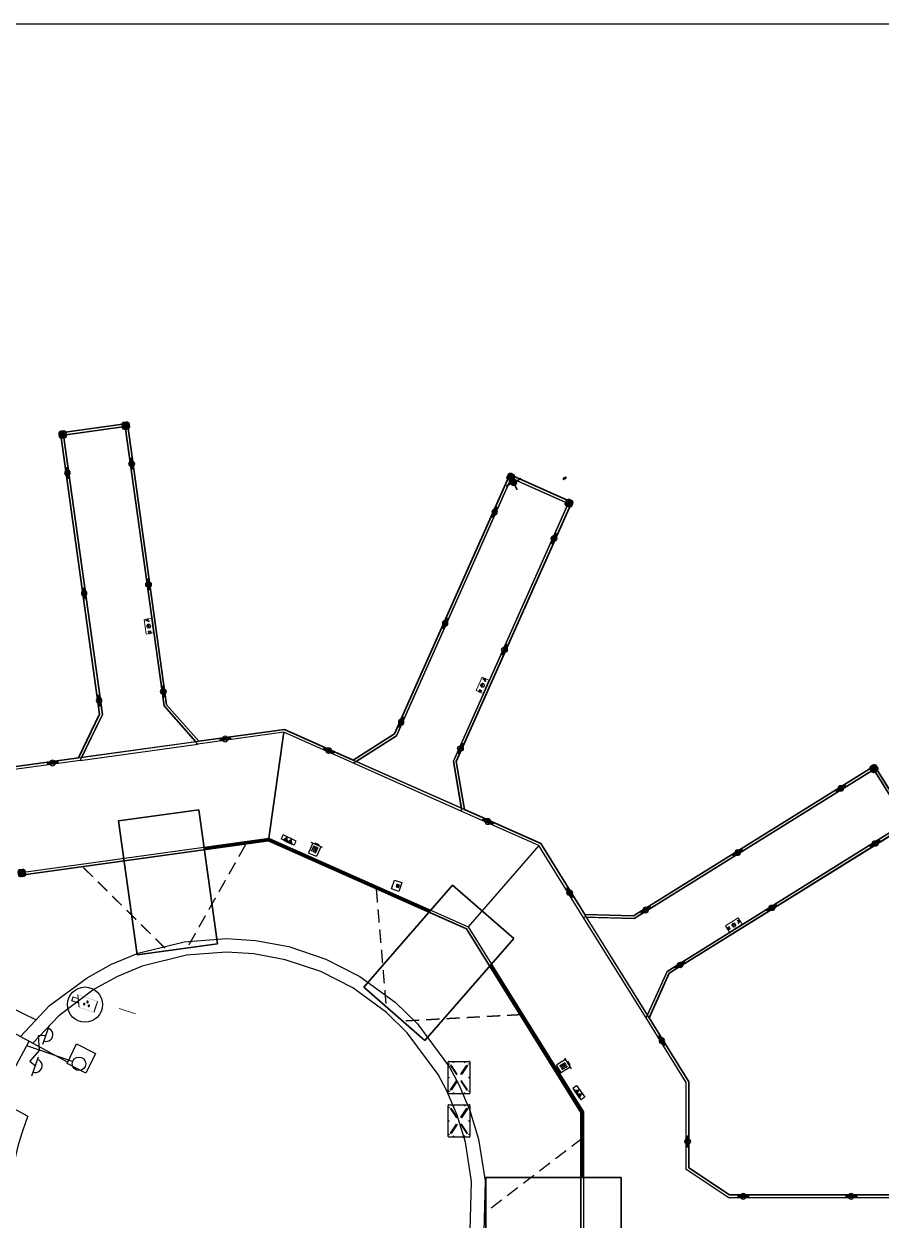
# Model space of a CAD drawing. Extents: x -89702 to 926017, y -610001 to -56924.
# Drawn here: x 304356 to 336052, y -101149 to -56924 of the extents above; entities that cross this region are included whole.
import ezdxf

# ---------------------------------------------------------------- set-up
doc = ezdxf.new("R2010")
doc.units = 0
doc.header["$LTSCALE"] = 10
doc.header["$MEASUREMENT"] = 0
doc.linetypes.add('ACAD_ISO03W100', pattern=[30, 12, -18])
doc.linetypes.add('CENTER', pattern=[2, 1.25, -0.25, 0.25, -0.25])
for name, color, linetype in [('BJ02', 2, 'Continuous'), ('BJ03', 3, 'Continuous'), ('BJ06', 5, 'Continuous'), ('C00-00-00', 7, 'Continuous'), ('L-构造线', 6, 'Continuous'), ('W-FLOAT_BOWL浮筒', 253, 'Continuous'), ('码头', 7, 'Continuous')]:
    doc.layers.add(name, color=color, linetype=linetype)
for name, color, linetype, lineweight in [('护舷', 40, 'Continuous', 15), ('护角', 8, 'Continuous', 9), ('文字标注', 7, 'Continuous', 18)]:
    doc.layers.add(name, color=color, linetype=linetype, lineweight=lineweight)
doc.linetypes.add('245', pattern='A,1e-05,-0.05,[133,bjxx.shx,S=0.05,R=0,X=-0.05,Y=0],-0.05,0.45,[135,bjxx.shx,S=0.05,R=0,X=0,Y=0],0.45', length=1.00001)
doc.linetypes.add('60003', pattern='A,1e-05,[136,bjxx.shx,S=0.075,R=0,X=-1e-05,Y=0],0.15', length=0.15001)

# ---------------------------------------------------------------- blocks, each defined once
blk = doc.blocks.new('35213')
for p, q in [((0, 0.5), (0, 4)), ((-1.98, 3), (-0.49, 3)), ((-0.99, 3.5), (-1.19, 3)), ((0, 3.1), (-0.99, 3.5)), ((0, 3.1), (1, 3.5)), ((0.5, 3), (2, 3)), ((1, 3.5), (1.2, 3))]:
    blk.add_line(p, q)
blk.add_circle((0, 0), 0.5)
for centre in [(-1.19, 3), (1.25, 3)]:
    blk.add_arc(centre, 0.5, 179, 0)
blk = doc.blocks.new('A$C73584264')
at = {"color": 1}
for p, q in [((0, 102), (398, 144)), ((0, 102), (4, 62)), ((2, 82), (400, 124)), ((4, 62), (402, 104)), ((398, 144), (402, 104))]:
    blk.add_line(p, q, dxfattribs=at)
blk.add_circle((201, 103), 103, dxfattribs=at)
blk = doc.blocks.new('A$C6B315A5C')
at = {"layer": 'C00-00-00'}
h = blk.add_hatch(color=256, dxfattribs=at)
h.dxf.hatch_style = 2
h.paths.add_polyline_path([(0, 0), (13, 15), (0, 288)])
h = blk.add_hatch(color=256, dxfattribs=at)
h.dxf.hatch_style = 2
h.paths.add_polyline_path([(13, 15), (0, 288), (13, 275)])
h = blk.add_hatch(color=256, dxfattribs=at)
h.dxf.hatch_style = 2
h.paths.add_polyline_path([(0, 288), (13, 275), (552, 288)])
h = blk.add_hatch(color=256, dxfattribs=at)
h.dxf.hatch_style = 2
h.paths.add_polyline_path([(561, 0), (546, 15), (0, 0)])
h = blk.add_hatch(color=256, dxfattribs=at)
h.dxf.hatch_style = 2
h.paths.add_polyline_path([(546, 15), (0, 0), (13, 15)])
h = blk.add_hatch(color=256, dxfattribs=at)
h.dxf.hatch_style = 2
h.paths.add_polyline_path([(13, 275), (552, 288), (552, 275)])
h = blk.add_hatch(color=256, dxfattribs=at)
h.dxf.hatch_style = 2
h.paths.add_polyline_path([(337, 133), (222, 144), (339, 144)])
h = blk.add_hatch(color=256, dxfattribs=at)
h.dxf.hatch_style = 2
h.paths.add_polyline_path([(337, 133), (222, 133), (222, 144)])
h = blk.add_hatch(color=256, dxfattribs=at)
h.dxf.hatch_style = 2
h.paths.add_polyline_path([(334, 123), (222, 133), (337, 133)])
h = blk.add_hatch(color=256, dxfattribs=at)
h.dxf.hatch_style = 2
h.paths.add_polyline_path([(334, 123), (226, 123), (222, 133)])
h = blk.add_hatch(color=256, dxfattribs=at)
h.dxf.hatch_style = 2
h.paths.add_polyline_path([(330, 114), (226, 123), (334, 123)])
h = blk.add_hatch(color=256, dxfattribs=at)
h.dxf.hatch_style = 2
h.paths.add_polyline_path([(330, 114), (231, 114), (226, 123)])
h = blk.add_hatch(color=256, dxfattribs=at)
h.dxf.hatch_style = 2
h.paths.add_polyline_path([(324, 106), (231, 114), (330, 114)])
h = blk.add_hatch(color=256, dxfattribs=at)
h.dxf.hatch_style = 2
h.paths.add_polyline_path([(324, 106), (237, 106), (231, 114)])
h = blk.add_hatch(color=256, dxfattribs=at)
h.dxf.hatch_style = 2
h.paths.add_polyline_path([(315, 97), (237, 106), (324, 106)])
h = blk.add_hatch(color=256, dxfattribs=at)
h.dxf.hatch_style = 2
h.paths.add_polyline_path([(315, 97), (246, 97), (237, 106)])
h = blk.add_hatch(color=256, dxfattribs=at)
h.dxf.hatch_style = 2
h.paths.add_polyline_path([(305, 93), (246, 97), (315, 97)])
h = blk.add_hatch(color=256, dxfattribs=at)
h.dxf.hatch_style = 2
h.paths.add_polyline_path([(305, 93), (254, 93), (246, 97)])
h = blk.add_hatch(color=256, dxfattribs=at)
h.dxf.hatch_style = 2
h.paths.add_polyline_path([(296, 89), (254, 93), (305, 93)])
h = blk.add_hatch(color=256, dxfattribs=at)
h.dxf.hatch_style = 2
h.paths.add_polyline_path([(296, 89), (265, 89), (254, 93)])
h = blk.add_hatch(color=256, dxfattribs=at)
h.dxf.hatch_style = 2
h.paths.add_polyline_path([(286, 87), (265, 89), (296, 89)])
h = blk.add_hatch(color=256, dxfattribs=at)
h.dxf.hatch_style = 2
h.paths.add_polyline_path([(286, 87), (275, 87), (265, 89)])
h = blk.add_hatch(color=256, dxfattribs=at)
h.dxf.hatch_style = 2
h.paths.add_polyline_path([(561, 282), (546, 282), (561, 0)])
h = blk.add_hatch(color=256, dxfattribs=at)
h.dxf.hatch_style = 2
h.paths.add_polyline_path([(546, 282), (561, 0), (546, 15)])
h = blk.add_hatch(color=256, dxfattribs=at)
h.dxf.hatch_style = 2
h.paths.add_polyline_path([(554, 8), (552, 7), (551, 8), (552, 10)])
at = {"layer": 'C00-00-00', "lineweight": 0}
for points in [[(552, 282), (552, 8), (6, 8), (6, 282)], [(491, 169), (487, 174), (483, 169)], [(491, 131), (487, 135), (483, 131)], [(512, 146), (523, 129), (544, 135), (544, 157), (523, 163), (512, 146), (525, 129), (542, 135), (542, 157), (525, 161)]]:
    blk.add_lwpolyline(points, close=True, dxfattribs=at)
for points in [[(6, 138), (6, 152)], [(19, 152), (6, 152)], [(19, 138), (6, 138)], [(8, 133), (8, 155)], [(21, 155), (8, 155)], [(21, 133), (8, 133)], [(19, 133), (19, 155)], [(28, 159), (21, 159), (21, 129)], [(28, 150), (21, 150)], [(28, 138), (21, 138)], [(21, 129), (28, 129)], [(25, 150), (28, 157)], [(25, 138), (25, 150)], [(28, 131), (25, 138)], [(32, 133), (28, 133)], [(30, 159), (38, 152)], [(38, 129), (32, 133)], [(53, 70), (32, 76), (32, 80), (83, 80)], [(74, 148), (57, 152), (40, 150)], [(40, 127), (40, 116)], [(72, 119), (40, 119)], [(47, 114), (40, 116)], [(72, 116), (40, 116)], [(72, 116), (68, 114), (47, 114)], [(47, 114), (47, 106)], [(47, 106), (51, 106)], [(49, 106), (49, 97), (66, 97)], [(66, 106), (49, 106)], [(49, 93), (49, 91)], [(66, 93), (49, 93)], [(49, 91), (51, 89), (64, 89)], [(53, 66), (49, 80)], [(51, 106), (51, 114)], [(51, 97), (51, 93)], [(53, 110), (61, 110)], [(53, 89), (53, 93)], [(53, 80), (53, 89)], [(55, 68), (59, 68)], [(59, 89), (59, 93)], [(59, 66), (64, 80)], [(61, 106), (61, 114)], [(61, 80), (61, 89)], [(61, 70), (83, 76), (83, 80)], [(64, 106), (68, 106)], [(64, 97), (64, 93)], [(66, 93), (66, 91), (64, 89)], [(66, 97), (66, 106)], [(68, 114), (68, 106)], [(83, 133), (74, 127), (72, 116)], [(74, 150), (83, 159)], [(83, 159), (83, 165)], [(83, 165), (102, 165)], [(83, 135), (95, 144), (102, 159)], [(85, 195), (85, 191)], [(85, 188), (85, 191)], [(85, 186), (85, 182)], [(85, 180), (85, 182)], [(85, 178), (85, 174)], [(85, 171), (85, 167)], [(85, 165), (85, 167)], [(87, 195), (87, 165)], [(87, 195), (87, 191)], [(87, 188), (87, 191)], [(87, 186), (87, 182)], [(87, 180), (87, 182)], [(87, 178), (87, 174)], [(87, 171), (87, 167)], [(87, 165), (87, 167)], [(89, 195), (89, 191)], [(89, 188), (89, 191)], [(89, 186), (89, 182)], [(89, 180), (89, 182)], [(89, 178), (89, 174)], [(89, 171), (89, 167)], [(89, 165), (89, 167)], [(91, 195), (91, 165)], [(91, 195), (91, 191)], [(91, 188), (91, 191)], [(91, 186), (91, 182)], [(91, 180), (91, 182)], [(91, 178), (91, 174)], [(91, 171), (91, 167)], [(91, 165), (91, 167)], [(93, 195), (93, 191)], [(93, 188), (93, 191)], [(93, 186), (93, 182)], [(93, 180), (93, 182)], [(93, 178), (93, 174)], [(93, 171), (93, 167)], [(93, 165), (93, 167)], [(95, 195), (95, 165)], [(95, 195), (95, 191)], [(95, 188), (95, 191)], [(95, 186), (95, 182)], [(95, 180), (95, 182)], [(95, 178), (95, 174)], [(95, 171), (95, 167)], [(95, 165), (95, 167)], [(97, 195), (97, 191)], [(97, 188), (97, 191)], [(97, 186), (97, 182)], [(97, 180), (97, 182)], [(97, 178), (97, 174)], [(97, 171), (97, 167)], [(97, 165), (97, 167)], [(99, 195), (99, 165)], [(99, 195), (99, 191)], [(99, 188), (99, 191)], [(99, 186), (99, 182)], [(99, 180), (99, 182)], [(99, 178), (99, 174)], [(99, 171), (99, 167)], [(99, 165), (99, 167)], [(102, 195), (102, 191)], [(102, 188), (102, 191)], [(102, 186), (102, 182)], [(102, 180), (102, 182)], [(102, 178), (102, 174)], [(102, 171), (102, 167)], [(102, 165), (102, 167)], [(102, 159), (102, 165)], [(216, 144), (193, 144)], [(224, 176), (203, 188)], [(224, 112), (203, 102)], [(339, 144), (222, 144)], [(248, 201), (237, 220)], [(248, 89), (237, 70)], [(279, 210), (279, 233)], [(279, 80), (279, 57)], [(311, 201), (324, 220)], [(311, 89), (324, 70)], [(334, 176), (356, 188)], [(334, 112), (356, 102)], [(345, 144), (368, 144)], [(552, 142), (552, 191), (461, 191), (461, 99), (552, 99), (552, 140)], [(483, 169), (491, 169)], [(483, 159), (487, 155), (491, 159)], [(483, 159), (491, 159)], [(483, 157), (491, 157)], [(483, 131), (491, 131)], [(483, 119), (487, 114), (491, 119)], [(483, 119), (491, 119)], [(483, 119), (491, 119)], [(489, 169), (485, 169)], [(485, 159), (489, 159)], [(489, 131), (485, 131)], [(485, 119), (489, 119)], [(544, 146), (550, 142), (552, 142), (555, 144), (561, 148), (567, 150)], [(544, 144), (550, 140), (555, 140), (557, 144), (563, 148), (567, 150)], [(567, 150), (569, 150), (567, 150), (569, 152)], [(569, 150), (567, 150), (569, 148)]]:
    blk.add_lwpolyline(points, dxfattribs=at)
blk.add_circle((279, 144), 57.3, dxfattribs=at)
blk = doc.blocks.new('护角')
at = {"layer": '护角', "linetype": 'Continuous', "lineweight": 0}
h = blk.add_hatch(dxfattribs=at)
h.set_pattern_fill('ANGLE', color=40, scale=5, angle=45)
h.set_pattern_definition([(45, (0, 0), (-24.6957, 24.6957), [25.4, -9.525]), (135, (0, 0), (-24.6957, -24.6957), [25.4, -9.525])])
h.paths.add_polyline_path([(229, 177, 0.414214), (177, 229), (0, 229), (0, 100, 0.414214), (100, 0), (229, 0)])
h.paths.add_polyline_path([(177, 280), (67, 280), (0, 229), (177, 229)])
h.paths.add_polyline_path([(177, 280), (177, 229, -0.414214), (229, 177), (280, 177, 0.414214)])
h.paths.add_polyline_path([(280, 177), (229, 177), (229, 0), (280, 65)])
at = {"layer": '护角', "color": 40, "linetype": 'Continuous', "lineweight": 0}
for p, q in [((0, 229), (67, 280)), ((0, 229), (0, 100)), ((177, 229), (0, 229)), ((67, 280), (177, 280)), ((100, 0), (229, 0)), ((177, 229), (177, 280)), ((229, 177), (229, 0)), ((229, 177), (280, 177)), ((229, 0), (280, 65)), ((280, 177), (280, 65))]:
    blk.add_line(p, q, dxfattribs=at)
at = {"layer": '护角', "color": 1, "linetype": 'CENTER', "ltscale": 0.2}
for p, q in [((224, 229), (235, 229)), ((229, 224), (229, 235))]:
    blk.add_line(p, q, dxfattribs=at)
at = {"layer": '护角', "color": 40, "linetype": 'Continuous', "lineweight": 0}
for centre, radius, start, end in [((100, 100), 100, 180, 270), ((177, 177), 103, 0, 90), ((177, 177), 52.2, 0, 90)]:
    blk.add_arc(centre, radius, start, end, dxfattribs=at)
blk = doc.blocks.new('A$C33DE1FC6')
at = {"layer": 'C00-00-00'}
h = blk.add_hatch(color=256, dxfattribs=at)
h.dxf.hatch_style = 2
h.paths.add_polyline_path([(178, 19), (91, 169), (265, 169)])
h = blk.add_hatch(color=256, dxfattribs=at)
h.dxf.hatch_style = 2
h.paths.add_polyline_path([(353, 19), (265, 169), (440, 169)])
at = {"layer": 'C00-00-00', "lineweight": 25}
for p, q in [((0, 2), (529, 0)), ((2, 171), (529, 169))]:
    blk.add_line(p, q, dxfattribs=at)
for points in [[(2, 171), (0, 2)], [(529, 0), (529, 169)]]:
    blk.add_lwpolyline(points, dxfattribs=at)
for points in [[(178, 19), (265, 169), (91, 169)], [(353, 19), (440, 169), (265, 169)]]:
    blk.add_lwpolyline(points, close=True, dxfattribs=at)
blk = doc.blocks.new('A$C1E657954')
at = {"layer": 'C00-00-00', "color": 6, "lineweight": 25}
for points in [[(0, 400), (457, 400)], [(63, 400), (63, 32)], [(66, 32), (70, 17), (80, 4), (97, 0)], [(150, 400), (150, 434), (307, 434), (307, 400)], [(155, 330), (155, 91)], [(207, 330), (207, 91)], [(260, 330), (260, 91)], [(315, 330), (315, 91)], [(362, 0), (377, 4), (389, 17), (394, 32)], [(394, 400), (394, 32)], [(97, 0), (362, 0)]]:
    blk.add_lwpolyline(points, dxfattribs=at)
blk = doc.blocks.new('A$C0FDC1D23')
at = {"layer": 'C00-00-00'}
h = blk.add_hatch(color=2, dxfattribs=at)
h.dxf.hatch_style = 2
h.paths.add_polyline_path([(85, 99), (148, 36), (85, 36)])
h = blk.add_hatch(color=2, dxfattribs=at)
h.dxf.hatch_style = 2
h.paths.add_polyline_path([(85, 99), (148, 99), (148, 36)])
at = {"layer": 'C00-00-00', "color": 2, "lineweight": 25}
for points in [[(0, 0), (0, 188), (226, 188), (226, 0)], [(85, 102), (85, 38), (148, 38), (148, 102)], [(85, 99), (85, 36), (148, 36), (148, 99)]]:
    blk.add_lwpolyline(points, close=True, dxfattribs=at)
blk = doc.blocks.new('A$C1C3C0ECD')
at = {"layer": 'C00-00-00'}
h = blk.add_hatch(color=256, dxfattribs=at)
h.dxf.hatch_style = 2
h.paths.add_polyline_path([(152, 271), (163, 262), (224, 303)])
h = blk.add_hatch(color=256, dxfattribs=at)
h.dxf.hatch_style = 2
h.paths.add_polyline_path([(163, 262), (224, 303), (229, 292)])
h = blk.add_hatch(color=256, dxfattribs=at)
h.dxf.hatch_style = 2
h.paths.add_polyline_path([(197, 288), (210, 288), (197, 381)])
h = blk.add_hatch(color=256, dxfattribs=at)
h.dxf.hatch_style = 2
h.paths.add_polyline_path([(210, 288), (197, 381), (210, 368)])
h = blk.add_hatch(color=256, dxfattribs=at)
h.dxf.hatch_style = 2
h.paths.add_polyline_path([(197, 381), (210, 368), (256, 381)])
h = blk.add_hatch(color=256, dxfattribs=at)
h.dxf.hatch_style = 2
h.paths.add_polyline_path([(210, 368), (256, 381), (246, 368)])
h = blk.add_hatch(color=256, dxfattribs=at)
h.dxf.hatch_style = 2
h.paths.add_polyline_path([(224, 303), (229, 292), (301, 339)])
h = blk.add_hatch(color=256, dxfattribs=at)
h.dxf.hatch_style = 2
h.paths.add_polyline_path([(229, 292), (301, 339), (290, 320)])
h = blk.add_hatch(color=256, dxfattribs=at)
h.dxf.hatch_style = 2
h.paths.add_polyline_path([(256, 381), (246, 368), (256, 309)])
h = blk.add_hatch(color=256, dxfattribs=at)
h.dxf.hatch_style = 2
h.paths.add_polyline_path([(246, 368), (256, 309), (246, 309)])
h = blk.add_hatch(color=256, dxfattribs=at)
h.dxf.hatch_style = 2
h.paths.add_polyline_path([(301, 339), (290, 320), (301, 74)])
h = blk.add_hatch(color=256, dxfattribs=at)
h.dxf.hatch_style = 2
h.paths.add_polyline_path([(290, 320), (301, 74), (290, 87)])
h = blk.add_hatch(color=256, dxfattribs=at)
h.dxf.hatch_style = 2
h.paths.add_polyline_path([(152, 74), (163, 87), (152, 271)])
h = blk.add_hatch(color=256, dxfattribs=at)
h.dxf.hatch_style = 2
h.paths.add_polyline_path([(163, 87), (152, 271), (163, 262)])
h = blk.add_hatch(color=256, dxfattribs=at)
h.dxf.hatch_style = 2
h.paths.add_polyline_path([(220, 226), (216, 229), (220, 216)])
h = blk.add_hatch(color=256, dxfattribs=at)
h.dxf.hatch_style = 2
h.paths.add_polyline_path([(216, 229), (220, 216), (216, 212)])
h = blk.add_hatch(color=256, dxfattribs=at)
h.dxf.hatch_style = 2
h.paths.add_polyline_path([(220, 167), (216, 171), (220, 157)])
h = blk.add_hatch(color=256, dxfattribs=at)
h.dxf.hatch_style = 2
h.paths.add_polyline_path([(216, 171), (220, 157), (216, 155)])
h = blk.add_hatch(color=256, dxfattribs=at)
h.dxf.hatch_style = 2
h.paths.add_polyline_path([(220, 220), (220, 216), (220, 226)])
h = blk.add_hatch(color=256, dxfattribs=at)
h.dxf.hatch_style = 2
h.paths.add_polyline_path([(220, 163), (220, 157), (220, 167)])
h = blk.add_hatch(color=256, dxfattribs=at)
h.dxf.hatch_style = 2
h.paths.add_polyline_path([(241, 197), (246, 199), (241, 186)])
h = blk.add_hatch(color=256, dxfattribs=at)
h.dxf.hatch_style = 2
h.paths.add_polyline_path([(246, 199), (241, 186), (246, 182)])
h = blk.add_hatch(color=256, dxfattribs=at)
h.dxf.hatch_style = 2
h.paths.add_polyline_path([(241, 191), (241, 186), (241, 197)])
h = blk.add_hatch(color=256, dxfattribs=at)
h.dxf.hatch_style = 2
h.paths.add_polyline_path([(246, 199), (250, 201), (246, 182)])
h = blk.add_hatch(color=256, dxfattribs=at)
h.dxf.hatch_style = 2
h.paths.add_polyline_path([(250, 201), (246, 182), (250, 182)])
h = blk.add_hatch(color=256, dxfattribs=at)
h.dxf.hatch_style = 2
h.paths.add_polyline_path([(256, 199), (250, 201), (256, 182)])
h = blk.add_hatch(color=256, dxfattribs=at)
h.dxf.hatch_style = 2
h.paths.add_polyline_path([(250, 201), (256, 182), (250, 182)])
h = blk.add_hatch(color=256, dxfattribs=at)
h.dxf.hatch_style = 2
h.paths.add_polyline_path([(258, 197), (256, 199), (258, 186)])
h = blk.add_hatch(color=256, dxfattribs=at)
h.dxf.hatch_style = 2
h.paths.add_polyline_path([(256, 199), (258, 186), (256, 182)])
h = blk.add_hatch(color=256, dxfattribs=at)
h.dxf.hatch_style = 2
h.paths.add_polyline_path([(260, 191), (258, 186), (258, 197)])
h = blk.add_hatch(color=256, dxfattribs=at)
h.dxf.hatch_style = 2
h.paths.add_polyline_path([(301, 74), (290, 87), (152, 74)])
h = blk.add_hatch(color=256, dxfattribs=at)
h.dxf.hatch_style = 2
h.paths.add_polyline_path([(290, 87), (152, 74), (163, 87)])
at = {"layer": 'C00-00-00', "lineweight": 25}
for points in [[(220, 220), (218, 226), (212, 229), (205, 226), (203, 220), (205, 214), (212, 212), (218, 214)], [(220, 163), (218, 169), (212, 171), (205, 169), (203, 163), (205, 157), (212, 155), (218, 157)], [(258, 191), (256, 197), (250, 199), (243, 197), (241, 191), (243, 184), (250, 182), (256, 184)]]:
    blk.add_lwpolyline(points, close=True, dxfattribs=at)
blk.add_circle((210, 210), 210, dxfattribs=at)
blk = doc.blocks.new('A$C58FD31BD')
at = {"lineweight": -3}
h = blk.add_hatch(dxfattribs=at)
h.set_pattern_fill('ANSI31', color=1)
h.set_pattern_definition([(45, (-107420.1506, -80685.364), (-2.24506403, 2.24506403), [])])
h.paths.add_polyline_path([(273, 184, 1), (95, 184, 1)])
at = {"layer": 'C00-00-00', "color": 1, "lineweight": 35}
for points in [[(121, 248), (4, 366)], [(119, 121), (0, 4)], [(366, 364), (248, 248)], [(364, 0), (248, 119)]]:
    blk.add_lwpolyline(points, dxfattribs=at)
blk.add_circle((184, 184), 88.9, dxfattribs=at)
blk = doc.blocks.new('A$Cfdf82907')
at = {"color": 3, "lineweight": 35}
for p, q in [((41779, 46968), (32380, 42287)), ((42894, 44731), (41779, 46968)), ((30592, 42513), (29394, 44919)), ((33495, 40049), (42894, 44731)), ((25813, 43136), (29929, 34872)), ((32380, 42287), (30592, 42513)), ((32598, 38485), (33495, 40049)), ((34020, 35632), (32598, 38485)), ((33756, 32857), (34020, 35632)), ((29929, 34872), (29171, 26903)), ((35154, 31719), (33756, 32857)), ((45607, 30725), (35154, 31719)), ((45370, 28236), (45607, 30725)), ((33329, 28377), (34917, 29230)), ((34917, 29230), (45370, 28236)), ((33037, 25303), (33329, 28377)), ((29171, 26903), (24076, 20727)), ((31072, 22921), (33037, 25303)), ((31593, 21195), (31072, 22921)), ((39692, 14513), (31593, 21195)), ((24076, 20727), (15325, 17788)), ((26434, 17300), (28208, 19450)), ((28208, 19450), (30002, 19267)), ((30002, 19267), (38101, 12585)), ((23412, 16285), (26434, 17300)), ((22942, 14545), (23412, 16285)), ((26285, 4591), (22942, 14545)), ((38101, 12585), (39692, 14513))]:
    blk.add_line(p, q, dxfattribs=at)
at = {"color": 4}
for p, q in [((42714, 44838), (42640, 44828)), ((30526, 42421), (32485, 38489)), ((33917, 35613), (30031, 34891)), ((33235, 28440), (33651, 32813)), ((45274, 28423), (45206, 28453)), ((32940, 25343), (29268, 26863)), ((32940, 25343), (29268, 26863)), ((28165, 19555), (30961, 22944))]:
    blk.add_line(p, q, dxfattribs=at)
at = {"color": 7, "lineweight": 35}
for p, q in [((24381, 38135), (28856, 40365)), ((28856, 40365), (30194, 37679)), ((25718, 35450), (24381, 38135)), ((30194, 37679), (25718, 35450)), ((24767, 27038), (25914, 29810)), ((25914, 29810), (30534, 27899)), ((30534, 27899), (29387, 25126)), ((29387, 25126), (24767, 27038)), ((20688, 23294), (17844, 22339)), ((22280, 18554), (20688, 23294)), ((19436, 17599), (22280, 18554))]:
    blk.add_line(p, q, dxfattribs=at)
at = {"color": 0, "linetype": 'ByBlock'}
for p, q in [((46079, 28766), (46104, 28754)), ((46082, 28773), (46108, 28760)), ((46123, 28780), (46104, 28802)), ((46104, 28754), (46129, 28735)), ((46108, 28760), (46133, 28741)), ((46128, 28786), (46109, 28807)), ((46148, 28761), (46123, 28780)), ((46153, 28767), (46128, 28786)), ((46148, 28761), (46153, 28767)), ((46129, 28735), (46133, 28741))]:
    blk.add_line(p, q, dxfattribs=at)
at = {"color": 4, "linetype": 'ByBlock'}
for p, q in [((46108, 28760), (46123, 28780)), ((46140, 28736), (46108, 28760)), ((46123, 28780), (46155, 28756)), ((46169, 28762), (46139, 28722)), ((46155, 28756), (46140, 28736)), ((46151, 28751), (46144, 28741)), ((46149, 28714), (46179, 28754)), ((46159, 28761), (46151, 28751)), ((46157, 28747), (46151, 28751)), ((46151, 28751), (46157, 28747)), ((46144, 28741), (46136, 28731)), ((46136, 28731), (46142, 28727)), ((46139, 28722), (46149, 28714)), ((46150, 28737), (46144, 28741)), ((46144, 28741), (46150, 28737)), ((46152, 28719), (46176, 28701))]:
    blk.add_line(p, q, dxfattribs=at)
at = {"color": 6, "linetype": 'ByBlock'}
for p, q in [((46144, 28781), (46141, 28777)), ((46148, 28771), (46151, 28775)), ((46117, 28745), (46114, 28741)), ((46124, 28739), (46121, 28735))]:
    blk.add_line(p, q, dxfattribs=at)
at = {"color": 4}
for points in [[(26285, 4591), (22942, 14545), (23412, 16285), (26434, 17300), (28208, 19450), (30002, 19267), (38101, 12585), (39692, 14513), (31593, 21195), (31072, 22921), (33037, 25303), (33329, 28377), (34917, 29230), (45370, 28236), (45607, 30725), (35154, 31719), (33756, 32857), (34020, 35632), (32598, 38485), (33495, 40049), (42894, 44731), (41779, 46968), (32380, 42287), (30592, 42513), (29394, 44919)], [(25813, 43136), (29929, 34872), (29171, 26903), (24076, 20727), (15325, 17788)], [(26285, 4591), (22942, 14545), (23412, 16285), (26434, 17300), (28208, 19450), (30002, 19267), (38101, 12585), (39692, 14513), (31593, 21195), (31072, 22921), (33037, 25303), (33329, 28377), (34917, 29230), (45370, 28236), (45607, 30725), (35154, 31719), (33756, 32857), (34020, 35632), (32598, 38485), (33495, 40049), (42894, 44731), (41779, 46968), (32380, 42287), (30592, 42513), (29394, 44919)], [(25813, 43136), (29929, 34872), (29171, 26903), (24076, 20727), (15325, 17788)], [(26158, 4654), (22838, 14541), (23330, 16363), (26375, 17385), (28165, 19555), (30042, 19363), (38088, 12726), (39551, 14500), (31506, 21138), (30961, 22944), (32940, 25343), (33235, 28440), (34897, 29333), (45280, 28345), (45498, 30635), (35114, 31623), (33651, 32813), (33917, 35613), (32485, 38489), (33423, 40125), (42760, 44776), (41734, 46834), (32398, 42184), (30526, 42421), (29349, 44785)], [(25947, 43091), (30031, 34891), (29268, 26863), (24135, 20642), (15452, 17725), (16662, 14123), (19165, 14964), (20657, 13809), (23978, 3922)], [(32545, 38593), (30646, 42406), (32398, 42184), (41734, 46834), (42760, 44776), (33423, 40125), (32545, 38593)], [(32545, 38593), (30646, 42406), (32398, 42184), (41734, 46834), (42760, 44776), (33423, 40125), (32545, 38593)], [(32545, 38593), (30646, 42406), (32398, 42184), (41734, 46834), (42760, 44776), (33423, 40125), (32545, 38593)], [(30031, 34891), (33917, 35613)], [(33341, 28497), (33744, 32737), (35114, 31623), (45498, 30635), (45280, 28345), (34897, 29333), (33341, 28497)], [(33341, 28497), (33744, 32737), (35114, 31623), (45498, 30635), (45280, 28345), (34897, 29333), (33341, 28497)], [(33341, 28497), (33744, 32737), (35114, 31623), (45498, 30635), (45280, 28345), (34897, 29333), (33341, 28497)], [(28285, 19543), (30995, 22829), (31506, 21138), (39551, 14500), (38088, 12726), (30042, 19363), (28285, 19543)], [(28285, 19543), (30995, 22829), (31506, 21138), (39551, 14500), (38088, 12726), (30042, 19363), (28285, 19543)], [(28285, 19543), (30995, 22829), (31506, 21138), (39551, 14500), (38088, 12726), (30042, 19363), (28285, 19543)]]:
    blk.add_lwpolyline(points, dxfattribs=at)
at = {"color": 1, "const_width": 50}
for points in [[(26814, 41053), (26594, 40604)], [(26484, 40380), (26264, 39931)], [(26154, 39706), (25934, 39257)], [(25824, 39033), (25604, 38584)], [(25494, 38359), (25274, 37910)], [(25164, 37686), (24944, 37237)], [(25831, 36346), (25340, 36441)], [(26567, 36204), (26077, 36299)], [(27304, 36062), (26813, 36156)], [(28040, 35919), (27549, 36014)], [(28777, 35777), (28286, 35872)], [(29513, 35635), (29022, 35730)], [(29506, 30527), (29047, 30329)], [(28817, 30230), (28358, 30031)], [(27441, 29634), (26982, 29436)], [(28129, 29932), (27670, 29734)], [(26752, 29337), (26293, 29139)], [(26064, 29039), (25605, 28841)], [(25418, 27478), (25233, 27942)], [(25694, 26781), (25510, 27245)], [(25971, 26084), (25787, 26548)], [(26248, 25387), (26064, 25851)], [(26525, 24690), (26341, 25154)], [(26802, 23993), (26617, 24457)], [(20090, 22471), (19676, 22751)], [(20712, 22052), (20297, 22332)], [(21333, 21632), (20919, 21912)], [(21955, 21213), (21541, 21492)], [(22577, 20793), (22162, 21073)], [(23198, 20373), (22784, 20653)]]:
    blk.add_lwpolyline(points, dxfattribs=at)
at = {"color": 3, "linetype": 'ACAD_ISO03W100', "const_width": 60}
for points in [[(28906, 37038), (29980, 34882), (29364, 28399)], [(28172, 25613), (24106, 20685), (21822, 19918)]]:
    blk.add_lwpolyline(points, dxfattribs=at)
at = {"color": 0, "linetype": 'ByBlock'}
for major_axis, start_param, end_param in [((24.2, -8.6), 1.080065, 4.610289), ((18.2, 1.1), 0.680072, 4.212798)]:
    blk.add_ellipse((46090, 28789), major_axis=major_axis, ratio=1, start_param=start_param, end_param=end_param, dxfattribs=at)
at = {"color": 6, "linetype": 'ByBlock'}
for centre, major_axis, start_param, end_param in [((46147, 28778), (4.34, -0.99), -0.553528, 2.852026), ((46117, 28738), (0.93, -4.35), 3.725304, 7.130858)]:
    blk.add_ellipse(centre, major_axis=major_axis, ratio=1, start_param=start_param, end_param=end_param, dxfattribs=at)
at = {"layer": 'BJ02', "linetype": '245', "ltscale": 5, "flags": 128}
blk.add_lwpolyline([(12647, 24039), (14022, 23468), (15277, 23162), (17461, 23053), (18649, 23216), (20372, 23748), (21685, 24428), (22536, 25031), (23280, 25694), (23732, 26179), (24834, 27752), (25299, 28721), (25761, 30190), (25956, 31504), (25956, 32888), (25792, 34056), (25530, 35036), (24954, 36409), (24047, 37825), (23396, 38572), (22680, 39236), (21325, 40170), (20057, 40755)], dxfattribs=at)
at = {"layer": 'BJ06', "linetype": 'Continuous', "flags": 128}
for points in [[(20500, 43349), (20083, 40911), (19808, 39299)], [(20144, 41265), (21573, 40606), (22993, 39626), (23756, 38921), (24448, 38125), (25397, 36643), (26004, 35198), (26282, 34155), (26456, 32922), (26457, 31467), (26250, 30077), (25766, 28537), (25267, 27498), (24122, 25863), (23629, 25335), (22848, 24639), (21945, 24000), (20562, 23283), (18757, 22725), (17483, 22552), (15206, 22666), (13867, 22992), (12393, 23603)], [(17654, 41326), (20083, 40911)]]:
    blk.add_lwpolyline(points, dxfattribs=at)
at = {"layer": 'BJ06', "linetype": '60003', "ltscale": 5, "flags": 128}
for points in [[(21216, 43739), (21196, 43427), (21158, 42928), (21109, 42430), (21050, 41934), (20987, 41437), (20922, 40941)], [(17654, 41326), (17439, 40065)], [(17439, 40065), (17274, 40075), (16774, 40086), (16275, 40068), (15777, 40024), (15282, 39951), (14793, 39851), (14310, 39722), (13840, 39551), (13388, 39337), (12957, 39084), (12551, 38793), (12161, 38480), (11783, 38153), (11418, 37812), (11065, 37457), (10726, 37090), (10402, 36710), (10103, 36309), (9837, 35885), (9606, 35442), (9411, 34982), (9251, 34508), (9122, 34025), (9028, 33534), (8968, 33038), (8930, 32539), (8912, 32040), (8913, 31540), (8932, 31040), (8973, 30542), (9047, 30048), (9167, 29562), (9329, 29089), (9534, 28634), (9770, 28192), (10030, 27765), (10312, 27353), (10617, 26957), (10943, 26578)]]:
    blk.add_lwpolyline(points, dxfattribs=at)
at = {"layer": 'BJ06', "linetype": '60003', "ltscale": 3, "flags": 128}
blk.add_lwpolyline([(20545, 39217), (20433, 38432), (19638, 38545), (19747, 39306), (20545, 39217)], dxfattribs=at)
at = {"layer": 'C00-00-00', "lineweight": 5}
blk.add_lwpolyline([(22293, 38134), (22293, 37493)], dxfattribs=at)
at = {"layer": '文字标注', "color": 3}
for p, q in [((46141, 28777), (46117, 28745)), ((46148, 28771), (46124, 28739))]:
    blk.add_line(p, q, dxfattribs=at)
at = {"layer": '码头', "color": 3}
for points in [[(33495, 40049), (42894, 44731), (41779, 46968), (32380, 42287), (30592, 42513), (32598, 38485), (32598, 38485)], [(34917, 29230), (45370, 28236), (45607, 30725), (35154, 31719), (33756, 32857), (33329, 28377), (33329, 28377)], [(31593, 21195), (39692, 14513), (38101, 12585), (30002, 19267), (28208, 19450), (31072, 22921), (31072, 22921)]]:
    blk.add_lwpolyline(points, close=True, dxfattribs=at)
at = {"xscale": -1}
for p, rotation in [((40683, 46276), 32.47794257204168), ((36655, 44270), 32.47794257204168), ((30136, 43138), 302.7471195131138), ((33075, 42486), 32.47794257204168), ((33008, 37366), 302.7471195131138), ((35849, 31521), 0.5653377210760091), ((39831, 31142), 0.5653377210760091), ((44311, 30716), 0.5653377210760091), ((33087, 27210), 270.8345146607014), ((32057, 20642), 326.4779425743681), ((27354, 18620), 236.7471195127702), ((35143, 18096), 326.4779425743681), ((38614, 15233), 326.4779425743681), ((23044, 13829), 294.5653377205815), ((24317, 10037), 294.5653377205815)]:
    blk.add_blockref('A$C73584264', p, dxfattribs=dict(at, rotation=rotation))
for p, rotation in [((41681, 44273), 200.477942568693), ((37653, 42267), 200.477942568693), ((34073, 40483), 200.477942568693), ((33738, 34048), 258.2961607713721), ((35637, 29294), 168.5653377143703), ((39619, 28915), 168.5653377143703), ((44099, 28489), 168.5653377143703), ((31725, 23918), 224.2087656252641), ((30633, 18916), 134.4779425700719), ((24493, 16788), 192.2961607709602), ((33719, 16370), 134.4779425700719), ((37190, 13507), 134.4779425700719)]:
    blk.add_blockref('A$C73584264', p, dxfattribs=dict(rotation=rotation))
at = {"color": 1, "lineweight": -3}
for p, rotation in [((36224, 41854), 206.7725273119144), ((38188, 29319), 174.8599224579312), ((32760, 17508), 140.7725273088802)]:
    blk.add_blockref('A$C6B315A5C', p, dxfattribs=dict(at, rotation=rotation))
for name, p, xscale, yscale, zscale in [('A$C1C3C0ECD', (21373, 38727), 3.104638898279517, 3.104638898279517, 3.104638898279517), ('A$C58FD31BD', (45153, 30279), 1.214410943270195, 1.214410943270195, 1.214410943270195), ('A$C0FDC1D23', (29691, 29710), 1.5, 1.5, 1.5)]:
    blk.add_blockref(name, p, dxfattribs=dict(at, xscale=xscale, yscale=yscale, zscale=zscale))
at = {"color": 7, "linetype": 'ByBlock', "lineweight": -3, "rotation": 82.37240441264699}
blk.add_blockref('A$C33DE1FC6', (30242, 33904), dxfattribs=at)
at = {"color": 2, "lineweight": -3, "xscale": -1, "rotation": 264.9586807532007}
blk.add_blockref('A$C1E657954', (29934, 32941), dxfattribs=at)
at = {"color": 2, "lineweight": -3, "rotation": 230.0845995303796}
blk.add_blockref('A$C1E657954', (25488, 22195), dxfattribs=at)
at = {"color": 7, "linetype": 'ByBlock', "lineweight": -3, "xscale": -1, "rotation": 52.67087587339394}
blk.add_blockref('A$C33DE1FC6', (24981, 21192), dxfattribs=at)
at = {"layer": 'BJ03', "linetype": 'Continuous', "xscale": 500.0003141099963, "yscale": 500.0003141099963, "zscale": 500.0003141099963, "rotation": 359.5832737848739}
blk.add_blockref('35213', (19881, 38894), dxfattribs=at)
at = {"layer": '护舷'}
for p, rotation in [((41681, 46683), 26.33579021450778), ((45372, 30534), 354.4231853598196), ((39391, 14487), 320.3357902113834)]:
    blk.add_blockref('护角', p, dxfattribs=dict(at, rotation=rotation))
at = {"layer": '护舷', "xscale": -1}
for p, rotation in [((42606, 44824), 206.6200949307881), ((26077, 43079), 25.20768670898087), ((45176, 28468), 174.707490079461)]:
    blk.add_blockref('护角', p, dxfattribs=dict(at, rotation=rotation))
blk = doc.blocks.new('$matou$00000145')
at = {"layer": 'W-FLOAT_BOWL浮筒'}
for p, q in [((-600, -375), (-600, 375)), ((-575, 400), (575, 400)), ((600, 375), (600, -375)), ((575, -400), (-575, -400))]:
    blk.add_line(p, q, dxfattribs=at)
at = {"layer": 'W-FLOAT_BOWL浮筒', "color": 3}
for p, q in [((-577, 200), (-563, 200)), ((-570, 207), (-570, 193)), ((-507, 370), (-493, 370)), ((-500, 377), (-500, 363)), ((-7, 370), (7, 370)), ((0, 377), (0, 363)), ((493, 370), (507, 370)), ((500, 377), (500, 363)), ((563, 200), (577, 200)), ((570, 207), (570, 193)), ((-577, -200), (-563, -200)), ((-570, -193), (-570, -207)), ((-507, -370), (-493, -370)), ((-500, -377), (-500, -363)), ((-7, -370), (7, -370)), ((0, -377), (0, -363)), ((493, -370), (507, -370)), ((500, -377), (500, -363)), ((563, -200), (577, -200)), ((570, -193), (570, -207))]:
    blk.add_line(p, q, dxfattribs=at)
at = {"layer": 'W-FLOAT_BOWL浮筒', "ltscale": 100}
for points in [[(-450, 316), (-117, 95), (-133, 70), (-467, 291)], [(450, 316), (117, 95), (133, 70), (467, 291)], [(-450, -316), (-117, -95), (-133, -70), (-467, -291)], [(450, -316), (117, -95), (133, -70), (467, -291)]]:
    blk.add_lwpolyline(points, close=True, dxfattribs=at)
at = {"layer": 'W-FLOAT_BOWL浮筒'}
for centre in [(-570, 200), (-500, 370), (0, 370), (500, 370), (570, 200), (-570, -200), (-500, -370), (0, -370), (500, -370), (570, -200)]:
    blk.add_circle(centre, 7, dxfattribs=at)
for centre, start, end in [((-575, 375), 90, 180), ((575, 375), 0, 90), ((-575, -375), 180, 270), ((575, -375), 270, 0)]:
    blk.add_arc(centre, 25, start, end, dxfattribs=at)
blk = doc.blocks.new('浮箱')
at = {"layer": 'W-FLOAT_BOWL浮筒', "rotation": 270}
blk.add_blockref('$matou$00000145', (0, 0), dxfattribs=at)
blk = doc.blocks.new('*U1641')
at = {"layer": 'W-FLOAT_BOWL浮筒'}
blk.add_blockref('浮箱', (0, 0), dxfattribs=at)
blk = doc.blocks.new('*U1642')
at = {"layer": 'W-FLOAT_BOWL浮筒', "color": 0, "linetype": 'ByBlock', "lineweight": -2, "transparency": 16777216}
for p in [(0, 1600), (0, 0)]:
    blk.add_blockref('*U1641', p, dxfattribs=at)

msp = doc.modelspace()

# ---------------------------------------------------------------- linework, layer by layer
at = {"layer": 'L-构造线'}
msp.add_lwpolyline([(-6086.7, -56924.3), (818318, -56924.3), (818318, -380806), (-6086.7, -380806)], close=True, dxfattribs=at)

# ---------------------------------------------------------------- block references
at = {"rotation": 71.43466228436047}
msp.add_blockref('A$Cfdf82907', (336932.1, -126599.9), dxfattribs=at)
at = {"layer": 'W-FLOAT_BOWL浮筒'}
msp.add_blockref('*U1642', (320446.8, -97482.5), dxfattribs=at)

doc.saveas('drawing.dxf')
